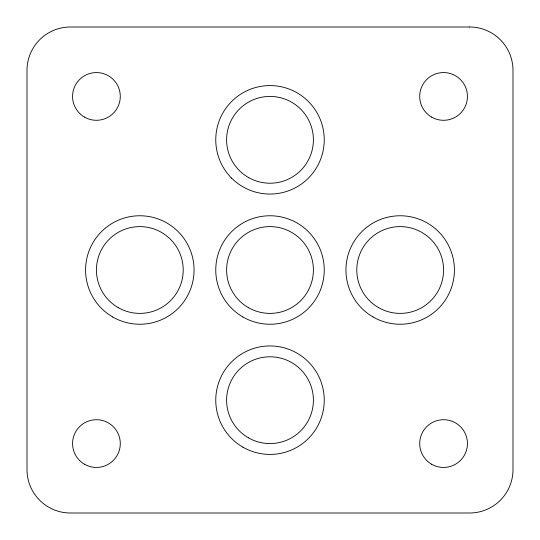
<?xml version="1.0" encoding="UTF-8"?>
<svg xmlns="http://www.w3.org/2000/svg" width="540" height="540" viewBox="0 0 540 540"><rect width="100%" height="100%" fill="white"/><g stroke="black" fill="none" stroke-linecap="round" stroke-linejoin="round"><path stroke-width="0.81" d="M469.604 27L70.396 27A43.396 43.396 0 0 0 27 70.396L27 469.604A43.396 43.396 0 0 0 70.396 513L469.604 513A43.396 43.396 0 0 0 513 469.604L513 70.396A43.396 43.396 0 0 0 469.604 27M431.636 464.238A23.868 23.868 0 0 0 467.438 443.57A23.868 23.868 0 0 0 431.636 422.901A23.868 23.868 0 0 0 431.636 464.238M84.497 464.238A23.868 23.868 0 0 0 120.292 443.57A23.868 23.868 0 0 0 84.497 422.901A23.868 23.868 0 0 0 84.497 464.238M84.497 117.099A23.868 23.868 0 0 0 120.292 96.431A23.868 23.868 0 0 0 84.497 75.762A23.868 23.868 0 0 0 84.497 117.099M431.636 117.099A23.868 23.868 0 0 0 467.438 96.431A23.868 23.868 0 0 0 431.636 75.762A23.868 23.868 0 0 0 431.636 117.099M378.479 307.577A43.396 43.396 0 0 0 443.57 270A43.396 43.396 0 0 0 378.479 232.423A43.396 43.396 0 0 0 378.479 307.577M248.306 437.758A43.396 43.396 0 0 0 313.396 400.181A43.396 43.396 0 0 0 248.306 362.596A43.396 43.396 0 0 0 248.306 437.758M118.125 307.577A43.396 43.396 0 0 0 183.215 270A43.396 43.396 0 0 0 118.125 232.423A43.396 43.396 0 0 0 118.125 307.577M248.306 307.577A43.396 43.396 0 0 0 313.396 270A43.396 43.396 0 0 0 248.306 232.423A43.396 43.396 0 0 0 248.306 307.577M248.306 177.404A43.396 43.396 0 0 0 313.396 139.82A43.396 43.396 0 0 0 248.306 102.242A43.396 43.396 0 0 0 248.306 177.404M373.059 316.973A54.243 54.243 0 0 0 454.417 270A54.243 54.243 0 0 0 373.059 223.027A54.243 54.243 0 0 0 373.059 316.973M231.647 178.173A54.243 54.243 0 0 0 322.394 153.859A54.243 54.243 0 0 0 255.96 87.426A54.243 54.243 0 0 0 231.647 178.173M242.879 447.154A54.243 54.243 0 0 0 324.243 400.181A54.243 54.243 0 0 0 242.879 353.207A54.243 54.243 0 0 0 242.879 447.154M112.698 316.973A54.243 54.243 0 0 0 194.062 270A54.243 54.243 0 0 0 112.698 223.027A54.243 54.243 0 0 0 112.698 316.973M242.879 316.973A54.243 54.243 0 0 0 324.243 270A54.243 54.243 0 0 0 242.879 223.027A54.243 54.243 0 0 0 242.879 316.973"/></g></svg>
